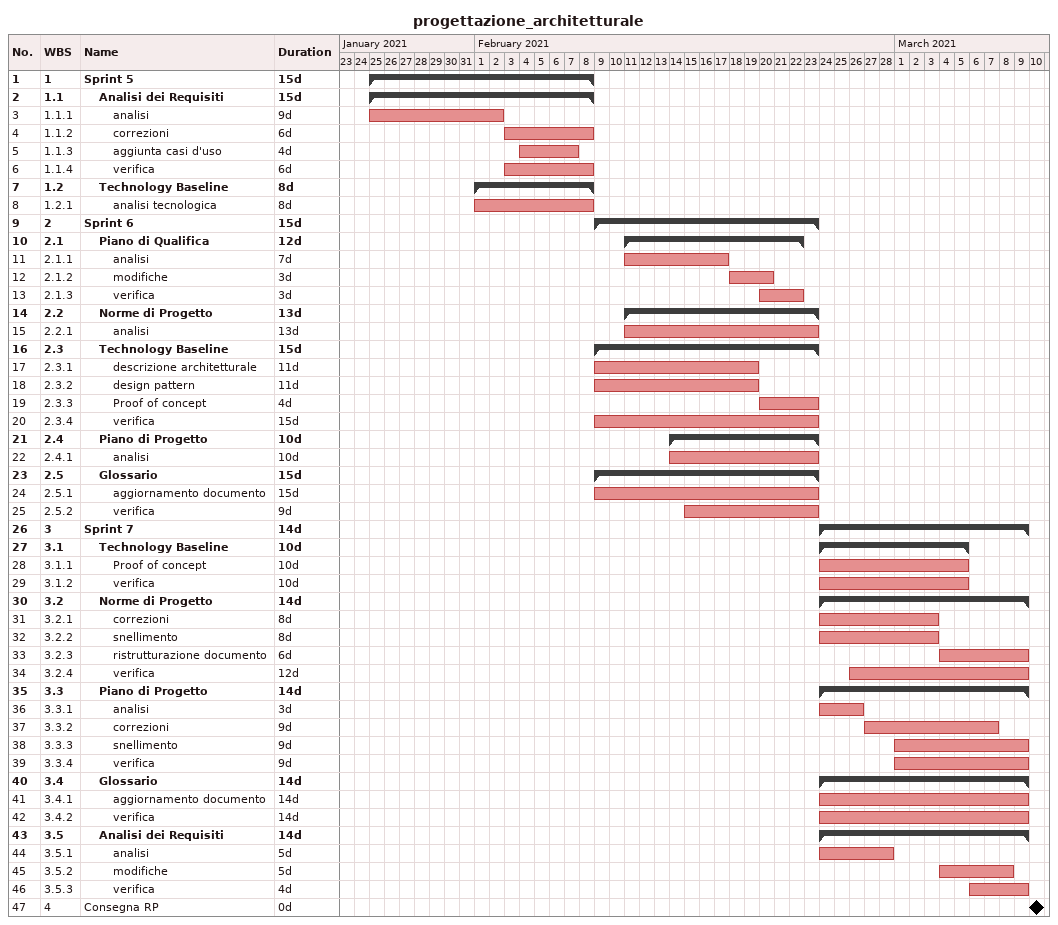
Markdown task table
progettazione_architetturale

| ID | WBS | Task | Duration | Start | Finish |
|---|---|---|---|---|---|
| 1 | 1 | **Sprint 5** | 15d | 2021-01-25 | 2021-02-08 |
| 2 | 1.1 | **Analisi dei Requisiti** | 15d | 2021-01-25 | 2021-02-08 |
| 3 | 1.1.1 | analisi | 9d | 2021-01-25 | 2021-02-02 |
| 4 | 1.1.2 | correzioni | 6d | 2021-02-03 | 2021-02-08 |
| 5 | 1.1.3 | aggiunta casi d'uso | 4d | 2021-02-04 | 2021-02-07 |
| 6 | 1.1.4 | verifica | 6d | 2021-02-03 | 2021-02-08 |
| 7 | 1.2 | **Technology Baseline** | 8d | 2021-02-01 | 2021-02-08 |
| 8 | 1.2.1 | analisi tecnologica | 8d | 2021-02-01 | 2021-02-08 |
| 9 | 2 | **Sprint 6** | 15d | 2021-02-09 | 2021-02-23 |
| 10 | 2.1 | **Piano di Qualifica** | 12d | 2021-02-11 | 2021-02-22 |
| 11 | 2.1.1 | analisi | 7d | 2021-02-11 | 2021-02-17 |
| 12 | 2.1.2 | modifiche | 3d | 2021-02-18 | 2021-02-20 |
| 13 | 2.1.3 | verifica | 3d | 2021-02-20 | 2021-02-22 |
| 14 | 2.2 | **Norme di Progetto** | 13d | 2021-02-11 | 2021-02-23 |
| 15 | 2.2.1 | analisi | 13d | 2021-02-11 | 2021-02-23 |
| 16 | 2.3 | **Technology Baseline** | 15d | 2021-02-09 | 2021-02-23 |
| 17 | 2.3.1 | descrizione architetturale | 11d | 2021-02-09 | 2021-02-19 |
| 18 | 2.3.2 | design pattern | 11d | 2021-02-09 | 2021-02-19 |
| 19 | 2.3.3 | Proof of concept | 4d | 2021-02-20 | 2021-02-23 |
| 20 | 2.3.4 | verifica | 15d | 2021-02-09 | 2021-02-23 |
| 21 | 2.4 | **Piano di Progetto** | 10d | 2021-02-14 | 2021-02-23 |
| 22 | 2.4.1 | analisi | 10d | 2021-02-14 | 2021-02-23 |
| 23 | 2.5 | **Glossario** | 15d | 2021-02-09 | 2021-02-23 |
| 24 | 2.5.1 | aggiornamento documento | 15d | 2021-02-09 | 2021-02-23 |
| 25 | 2.5.2 | verifica | 9d | 2021-02-15 | 2021-02-23 |
| 26 | 3 | **Sprint 7** | 14d | 2021-02-24 | 2021-03-09 |
| 27 | 3.1 | **Technology Baseline** | 10d | 2021-02-24 | 2021-03-05 |
| 28 | 3.1.1 | Proof of concept | 10d | 2021-02-24 | 2021-03-05 |
| 29 | 3.1.2 | verifica | 10d | 2021-02-24 | 2021-03-05 |
| 30 | 3.2 | **Norme di Progetto** | 14d | 2021-02-24 | 2021-03-09 |
| 31 | 3.2.1 | correzioni | 8d | 2021-02-24 | 2021-03-03 |
| 32 | 3.2.2 | snellimento | 8d | 2021-02-24 | 2021-03-03 |
| 33 | 3.2.3 | ristrutturazione documento | 6d | 2021-03-04 | 2021-03-09 |
| 34 | 3.2.4 | verifica | 12d | 2021-02-26 | 2021-03-09 |
| 35 | 3.3 | **Piano di Progetto** | 14d | 2021-02-24 | 2021-03-09 |
| 36 | 3.3.1 | analisi | 3d | 2021-02-24 | 2021-02-26 |
| 37 | 3.3.2 | correzioni | 9d | 2021-02-27 | 2021-03-07 |
| 38 | 3.3.3 | snellimento | 9d | 2021-03-01 | 2021-03-09 |
| 39 | 3.3.4 | verifica | 9d | 2021-03-01 | 2021-03-09 |
| 40 | 3.4 | **Glossario** | 14d | 2021-02-24 | 2021-03-09 |
| 41 | 3.4.1 | aggiornamento documento | 14d | 2021-02-24 | 2021-03-09 |
| 42 | 3.4.2 | verifica | 14d | 2021-02-24 | 2021-03-09 |
| 43 | 3.5 | **Analisi dei Requisiti** | 14d | 2021-02-24 | 2021-03-09 |
| 44 | 3.5.1 | analisi | 5d | 2021-02-24 | 2021-02-28 |
| 45 | 3.5.2 | modifiche | 5d | 2021-03-04 | 2021-03-08 |
| 46 | 3.5.3 | verifica | 4d | 2021-03-06 | 2021-03-09 |
| 47 | 4 | Consegna RP | 0d | 2021-03-10 | 2021-03-10 |
